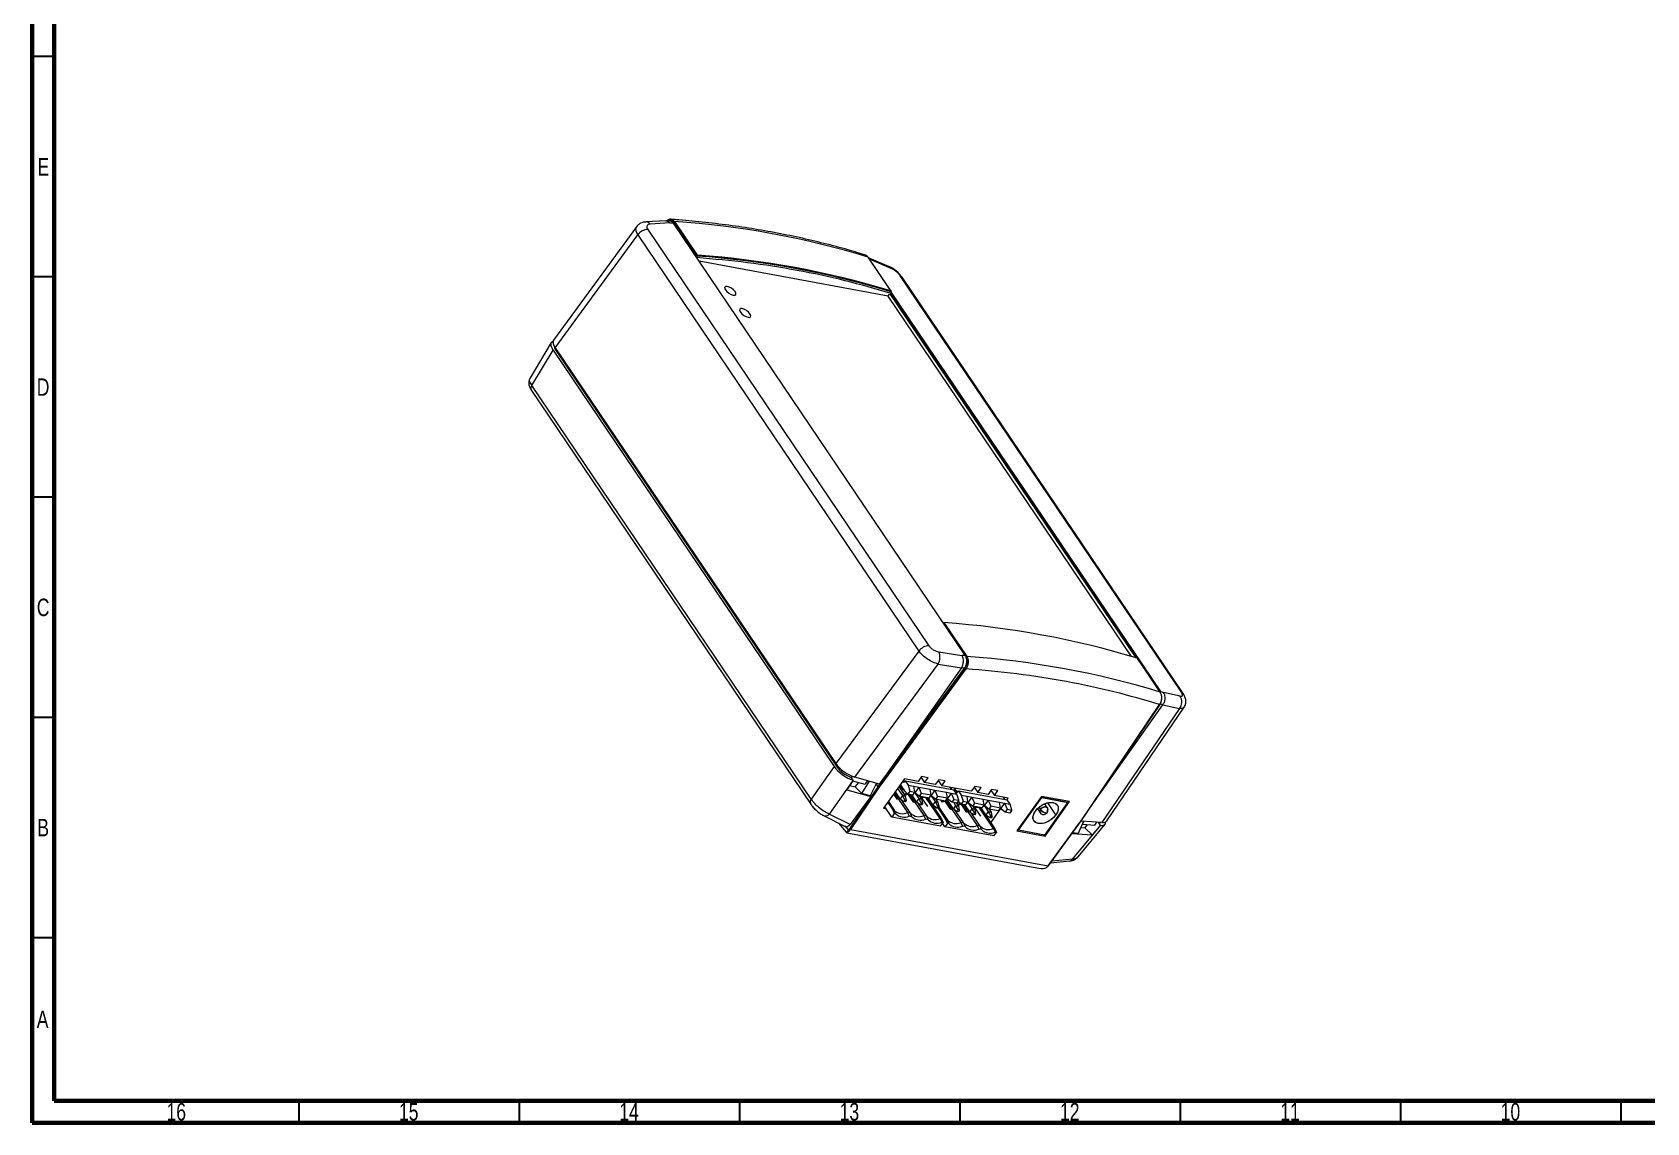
# Model space of a CAD drawing. Header units: millimetres. Extents: x 15 to 836, y 5 to 589.
# Drawn here: x 15 to 381.3, y 5 to 252.5 of the extents above; entities that cross this region are included whole.
import ezdxf

# ---------------------------------------------------------------- set-up
doc = ezdxf.new("R2010")
doc.units = ezdxf.units.MM
doc.styles.add('SLDTEXTSTYLE0', font='TXT', dxfattribs={"width": 0.75})

msp = doc.modelspace()

# ---------------------------------------------------------------- linework, layer by layer
at = {"color": 7, "linetype": 'Continuous', "lineweight": 60}
for p, q in [((15, 5), (15, 589)), ((20, 10), (20, 584)), ((831, 10), (20, 10)), ((836, 5), (15, 5))]:
    msp.add_line(p, q, dxfattribs=at)
at = {"color": 7, "linetype": 'Continuous', "lineweight": 30}
for p, q in [((20, 247), (15, 247)), ((20, 197), (15, 197)), ((20, 147), (15, 147)), ((20, 97), (15, 97)), ((20, 47), (15, 47)), ((75.5, 10), (75.5, 5)), ((125.5, 10), (125.5, 5)), ((175.5, 10), (175.5, 5)), ((225.5, 10), (225.5, 5)), ((275.5, 10), (275.5, 5)), ((325.5, 10), (325.5, 5)), ((375.5, 10), (375.5, 5))]:
    msp.add_line(p, q, dxfattribs=at)
at = {"color": 7, "linetype": 'Continuous', "lineweight": 15}
for p, q in [((158.83, 209.73), (154.22, 209.49)), ((159.68, 209.23), (155.2, 209)), ((159.71, 209.65), (158.86, 209.71)), ((159.95, 210.08), (159.74, 210.07)), ((160.51, 209.17), (160.42, 209.29)), ((160.5, 209.47), (165.68, 201.79)), ((226.76, 111.01), (160.51, 209.17)), ((160.73, 209.59), (165.91, 201.91)), ((152.09, 208.39), (133.3, 182.65)), ((133.65, 180.87), (152.41, 206.56)), ((152.41, 206.56), (216.19, 112.06)), ((154.68, 207.76), (218.46, 113.26)), ((165.68, 201.79), (165.62, 201.71)), ((165.62, 201.71), (165.73, 201.55)), ((165.73, 201.55), (165.71, 201.48)), ((165.76, 201.73), (165.74, 201.77)), ((209.83, 193.82), (204.65, 201.5)), ((209.25, 192.64), (166.34, 200.54)), ((209.88, 193.79), (204.7, 201.47)), ((209.52, 199.31), (204.94, 201.24)), ((209.93, 198.92), (205.48, 200.8)), ((275.75, 102.71), (211.97, 197.21)), ((276.18, 102.4), (212.39, 196.9)), ((209.25, 192.64), (209.54, 193.05)), ((264.46, 110.83), (209.25, 192.64)), ((209.81, 193.62), (209.79, 193.65)), ((209.86, 193.65), (209.83, 193.6)), ((209.88, 193.28), (209.85, 193.29)), ((209.88, 193.28), (209.93, 193.35)), ((265.78, 110.45), (209.88, 193.28)), ((209.89, 193.43), (271.01, 102.86)), ((132.78, 182.1), (127.91, 173.94)), ((128.38, 172.35), (133.16, 180.37)), ((133.16, 180.37), (196.97, 85.83)), ((133.65, 180.87), (197.33, 86.52)), ((133.84, 180.22), (197.61, 85.74)), ((191.77, 78.43), (128.38, 172.35)), ((128.25, 171.24), (191.64, 77.32)), ((221.87, 118.52), (227.05, 110.83)), ((216.19, 112.06), (197.33, 86.52)), ((220.74, 111.89), (225.93, 111.07)), ((226.85, 110.88), (226.76, 111.01)), ((265.76, 110.46), (265.78, 110.45)), ((265.77, 110.43), (265.84, 110.52)), ((265.84, 110.52), (265.78, 110.45)), ((270.97, 102.75), (265.79, 110.43)), ((271.02, 102.71), (265.83, 110.39)), ((265.84, 110.52), (271.09, 102.73)), ((201.62, 83.45), (220.57, 109.12)), ((225.83, 108.26), (207.22, 81.88)), ((207.22, 81.88), (226.56, 108.21)), ((226.63, 108.19), (207.28, 81.84)), ((226.86, 108.03), (207.52, 81.68)), ((220.57, 109.12), (225.84, 108.28)), ((225.84, 108.28), (225.83, 108.26)), ((226.56, 108.21), (225.83, 108.26)), ((271.01, 102.86), (271.09, 102.73)), ((275.47, 101.81), (271.73, 102.64)), ((252.84, 73.33), (270.82, 99.93)), ((252.91, 73.35), (270.9, 99.95)), ((254.91, 76.31), (271.51, 99.85)), ((275.31, 99.04), (257.68, 73.13)), ((258.82, 73.51), (276.4, 99.34)), ((271.51, 99.85), (270.88, 100.05)), ((271.51, 99.85), (271.53, 99.87)), ((271.53, 99.87), (275.31, 99.04)), ((196.97, 85.83), (191.77, 78.43)), ((201.03, 82.44), (195.85, 75.07)), ((201.03, 82.44), (199.81, 80.59)), ((206.86, 81.25), (200.43, 71.73)), ((200.45, 81.56), (201.71, 81.21)), ((207.1, 81.09), (200.66, 71.57)), ((200.96, 83.73), (200.82, 83.39)), ((201.25, 82.77), (200.82, 83.39)), ((201.06, 83.64), (200.87, 83.32)), ((201.15, 82.62), (203.93, 81.87)), ((207.22, 81.88), (201.62, 83.45)), ((201.71, 81.21), (202.58, 82.23)), ((201.71, 81.21), (203.26, 79.71)), ((203.26, 79.71), (204.97, 82.51)), ((204.55, 82.63), (203.93, 81.87)), ((206.57, 82.06), (205.16, 79.18)), ((206.46, 81.84), (206.86, 81.25)), ((207.28, 81.84), (206.86, 81.25)), ((207.52, 81.68), (207.1, 81.09)), ((207.28, 81.84), (207.24, 81.9)), ((212.89, 83.03), (208.19, 76.37)), ((211.37, 80.87), (212.46, 79.25)), ((213.18, 79.12), (211.69, 81.33)), ((211.8, 81.49), (212.25, 81.41)), ((212.36, 81.27), (211.93, 80.97)), ((213.13, 80.1), (212, 81.77)), ((212.41, 80.85), (212.01, 81.45)), ((213.04, 79.37), (212.14, 80.7)), ((212.41, 80.85), (212.21, 80.56)), ((212.57, 82.57), (212.8, 82.23)), ((212.8, 82.23), (213.06, 82.61)), ((216.02, 82.46), (212.89, 83.03)), ((213.06, 82.61), (213.74, 81.61)), ((213.06, 82.61), (224.15, 80.57)), ((213.74, 81.61), (214.15, 80.23)), ((213.74, 81.61), (215.03, 81.37)), ((215.26, 80.03), (215.03, 81.37)), ((215.03, 81.37), (216.14, 81.17)), ((216.14, 81.17), (215.31, 79.99)), ((216.8, 83.57), (216.02, 82.46)), ((216.14, 81.17), (218.73, 80.69)), ((216.14, 81.17), (216.74, 79.76)), ((216.67, 83.38), (217.47, 82.19)), ((218.26, 83.3), (216.8, 83.57)), ((217.47, 82.19), (218.26, 83.3)), ((219.91, 81.74), (217.47, 82.19)), ((218.73, 80.69), (219.84, 80.49)), ((218.95, 79.35), (218.73, 80.69)), ((220.7, 82.86), (219.91, 81.74)), ((220.56, 82.67), (221.37, 81.47)), ((222.15, 82.59), (220.7, 82.86)), ((221.37, 81.47), (222.15, 82.59)), ((228.08, 80.24), (221.37, 81.47)), ((223.26, 81.13), (223.56, 80.68)), ((224.22, 80.95), (224.87, 79.98)), ((228.87, 81.35), (228.08, 80.24)), ((228.73, 81.16), (229.54, 79.97)), ((230.32, 81.08), (228.87, 81.35)), ((229.54, 79.97), (230.32, 81.08)), ((232.68, 80.65), (231.89, 79.54)), ((234.13, 80.38), (232.68, 80.65)), ((199.81, 80.59), (205.29, 79.05)), ((205.29, 79.05), (200.61, 72.7)), ((205.16, 79.18), (203.26, 79.71)), ((205.16, 79.18), (205.29, 79.05)), ((209.12, 77.69), (210.25, 76.02)), ((209.28, 77.91), (210.59, 75.96)), ((210.44, 79.56), (211.25, 78.35)), ((210.63, 79.82), (213.61, 75.4)), ((211.94, 78.51), (210.85, 80.13)), ((211.38, 78.92), (211.25, 78.35)), ((212.46, 79.25), (211.94, 78.51)), ((211.94, 78.51), (212.87, 77.88)), ((214.29, 75.27), (212.24, 78.31)), ((212.46, 79.25), (213.18, 79.12)), ((213.07, 78.17), (212.46, 79.25)), ((212.87, 77.88), (213.07, 78.17)), ((213.15, 77.82), (212.87, 77.88)), ((213.04, 79.37), (213.39, 79.86)), ((213.07, 78.17), (213.36, 78.11)), ((213.69, 79.58), (213.13, 80.1)), ((213.15, 77.82), (213.36, 78.11)), ((213.36, 78.11), (213.18, 79.12)), ((213.61, 79.66), (214.95, 77.67)), ((214.15, 80.23), (213.69, 79.58)), ((214.8, 79.38), (213.69, 79.58)), ((214.07, 79.51), (217.31, 74.72)), ((214.15, 80.23), (215.26, 80.03)), ((215.64, 77.83), (214.57, 79.42)), ((214.8, 79.38), (215.26, 80.03)), ((215.08, 78.24), (214.95, 77.67)), ((215.21, 79.97), (216.16, 78.57)), ((215.24, 80), (215.31, 79.99)), ((215.6, 79.65), (215.31, 79.99)), ((216.28, 79.11), (215.6, 79.65)), ((216.16, 78.57), (215.64, 77.83)), ((215.64, 77.83), (216.57, 77.19)), ((217.99, 74.59), (215.94, 77.62)), ((216.16, 78.57), (216.88, 78.44)), ((216.77, 77.48), (216.16, 78.57)), ((216.74, 79.76), (216.28, 79.11)), ((218.49, 78.7), (216.28, 79.11)), ((216.88, 78.44), (216.45, 79.08)), ((216.74, 78.69), (216.48, 79.07)), ((216.57, 77.19), (216.77, 77.48)), ((216.85, 77.14), (216.57, 77.19)), ((218.95, 79.35), (216.74, 79.76)), ((216.74, 78.69), (216.95, 78.98)), ((216.77, 77.48), (217.06, 77.43)), ((216.79, 78.76), (218.12, 76.78)), ((216.85, 77.14), (217.06, 77.43)), ((217.06, 77.43), (216.88, 78.44)), ((221.01, 74.04), (217.77, 78.83)), ((218.11, 78.77), (221.34, 73.98)), ((219.33, 77.15), (218.26, 78.74)), ((218.49, 78.7), (218.95, 79.35)), ((218.91, 79.29), (219.85, 77.89)), ((218.94, 79.32), (219.01, 79.31)), ((219.84, 80.49), (219.01, 79.31)), ((219.29, 78.96), (219.01, 79.31)), ((219.97, 78.43), (219.29, 78.96)), ((219.85, 77.89), (219.33, 77.15)), ((219.33, 77.15), (220.26, 76.51)), ((219.84, 80.49), (222.43, 80.01)), ((219.84, 80.49), (220.43, 79.08)), ((219.85, 77.89), (220.47, 76.8)), ((219.85, 77.89), (220.57, 77.75)), ((220.43, 79.08), (219.97, 78.43)), ((222.19, 78.02), (219.97, 78.43)), ((220.57, 77.75), (220.14, 78.39)), ((220.17, 78.39), (220.16, 78.37)), ((222.65, 78.67), (220.43, 79.08)), ((220.75, 76.75), (220.57, 77.75)), ((221.42, 77.8), (221.14, 78.21)), ((221.65, 78.12), (221.42, 77.8)), ((222.01, 78.05), (223.33, 76.1)), ((222.19, 78.02), (222.65, 78.67)), ((222.3, 78.17), (225.69, 73.15)), ((222.43, 80.01), (223.54, 79.81)), ((222.65, 78.67), (222.43, 80.01)), ((224.02, 76.26), (222.52, 78.48)), ((222.63, 78.64), (222.7, 78.63)), ((223.54, 79.81), (222.7, 78.63)), ((222.99, 78.28), (222.7, 78.63)), ((223.67, 77.74), (222.99, 78.28)), ((223.54, 79.81), (224.83, 79.57)), ((223.54, 79.81), (224.13, 78.4)), ((224.13, 78.4), (223.67, 77.74)), ((224.78, 77.54), (223.67, 77.74)), ((224.53, 77), (224.02, 76.26)), ((224.08, 77.67), (224.53, 77)), ((224.13, 78.4), (225.24, 78.19)), ((224.83, 79.57), (224.15, 80.57)), ((224.53, 77), (225.26, 76.86)), ((225.15, 75.91), (224.53, 77)), ((225.24, 78.19), (224.78, 77.54)), ((225.26, 76.86), (224.79, 77.55)), ((225.12, 77.12), (224.81, 77.58)), ((225.24, 78.19), (224.83, 79.57)), ((224.87, 79.98), (225.14, 80.36)), ((225.21, 77.85), (225.1, 78)), ((225.12, 77.12), (225.46, 77.61)), ((225.14, 80.36), (225.81, 79.36)), ((225.14, 80.36), (236.23, 78.32)), ((225.76, 77.33), (225.21, 77.85)), ((225.68, 77.4), (227.02, 75.42)), ((226.22, 77.98), (225.76, 77.33)), ((226.87, 77.13), (225.76, 77.33)), ((225.81, 79.36), (226.22, 77.98)), ((225.81, 79.36), (227.11, 79.12)), ((226.15, 77.26), (229.38, 72.47)), ((226.22, 77.98), (227.33, 77.78)), ((227.71, 75.58), (226.64, 77.17)), ((226.87, 77.13), (227.33, 77.78)), ((227.33, 77.78), (227.11, 79.12)), ((227.11, 79.12), (228.22, 78.92)), ((227.29, 77.71), (228.23, 76.31)), ((227.31, 77.75), (227.38, 77.74)), ((228.22, 78.92), (227.38, 77.74)), ((227.67, 77.39), (227.38, 77.74)), ((228.35, 76.85), (227.67, 77.39)), ((228.22, 78.92), (230.8, 78.44)), ((228.22, 78.92), (228.81, 77.5)), ((228.81, 77.5), (228.35, 76.85)), ((231.03, 77.1), (228.81, 77.5)), ((231.89, 79.54), (229.54, 79.97)), ((230.57, 76.45), (231.03, 77.1)), ((230.8, 78.44), (231.91, 78.23)), ((231.03, 77.1), (230.8, 78.44)), ((230.98, 77.03), (231.93, 75.63)), ((231.01, 77.07), (231.08, 77.06)), ((231.91, 78.23), (231.08, 77.06)), ((231.37, 76.71), (231.08, 77.06)), ((231.91, 78.23), (234.5, 77.76)), ((231.91, 78.23), (232.51, 76.82)), ((232.54, 80.46), (233.35, 79.27)), ((233.35, 79.27), (234.13, 80.38)), ((236.47, 78.69), (233.35, 79.27)), ((234.5, 77.76), (235.61, 77.55)), ((234.73, 76.41), (234.5, 77.76)), ((235.61, 77.55), (234.78, 76.38)), ((235.31, 78.91), (235.63, 78.43)), ((235.61, 77.55), (236.9, 77.32)), ((235.61, 77.55), (236.2, 76.14)), ((236.21, 78.32), (236.47, 78.69)), ((236.9, 77.32), (236.23, 78.32)), ((237.31, 75.94), (236.9, 77.32)), ((243.99, 79.08), (238.44, 71.22)), ((238.82, 71.4), (244.05, 78.82)), ((250.39, 77.9), (243.99, 79.08)), ((244.05, 78.82), (250.02, 77.72)), ((250.02, 77.72), (244.05, 78.82)), ((245.33, 76.52), (244.74, 77.39)), ((250.02, 77.72), (244.78, 70.3)), ((244.78, 70.3), (250.02, 77.72)), ((244.85, 70.04), (250.39, 77.9)), ((244.93, 70.33), (250.17, 77.76)), ((247.27, 74.88), (245.42, 77.62)), ((194.51, 74.71), (199.46, 72.25)), ((200.61, 72.7), (195.85, 75.07)), ((208.19, 76.37), (208.76, 76.26)), ((210.03, 74.39), (208.45, 76.73)), ((210.6, 75.2), (210.03, 74.39)), ((221.12, 72.35), (210.03, 74.39)), ((210.25, 76.02), (210.6, 75.2)), ((210.59, 75.96), (210.25, 76.02)), ((210.9, 75.14), (210.6, 75.94)), ((210.9, 75.14), (210.6, 75.2)), ((214.29, 75.27), (213.61, 75.4)), ((213.61, 75.39), (213.99, 74.57)), ((214.6, 74.46), (213.99, 74.57)), ((214.6, 74.46), (214.3, 75.26)), ((217.99, 74.59), (217.31, 74.72)), ((217.31, 74.71), (217.69, 73.89)), ((218.29, 73.78), (217.69, 73.89)), ((218.29, 73.78), (218, 74.58)), ((220.26, 76.51), (220.47, 76.8)), ((220.26, 76.51), (220.55, 76.46)), ((220.47, 76.8), (220.75, 76.75)), ((220.5, 76.47), (222.33, 73.76)), ((220.75, 76.75), (220.55, 76.46)), ((220.68, 76.65), (222.67, 73.7)), ((221.34, 73.98), (221.01, 74.04)), ((221.01, 74.03), (221.39, 73.21)), ((221.34, 73.98), (221.69, 73.16)), ((222.33, 73.76), (222.67, 72.95)), ((222.67, 73.7), (222.33, 73.76)), ((222.98, 72.89), (222.68, 73.69)), ((223.46, 76.66), (223.33, 76.1)), ((224.02, 76.26), (224.95, 75.62)), ((226.36, 73.02), (224.32, 76.05)), ((224.95, 75.62), (225.15, 75.91)), ((225.23, 75.57), (224.95, 75.62)), ((225.15, 75.91), (225.43, 75.86)), ((225.23, 75.57), (225.43, 75.86)), ((225.43, 75.86), (225.26, 76.86)), ((227.16, 75.98), (227.02, 75.42)), ((228.23, 76.31), (227.71, 75.58)), ((227.71, 75.58), (228.64, 74.94)), ((230.06, 72.34), (228.02, 75.37)), ((228.23, 76.31), (228.95, 76.18)), ((228.85, 75.23), (228.23, 76.31)), ((230.57, 76.45), (228.35, 76.85)), ((228.95, 76.18), (228.52, 76.82)), ((228.82, 76.44), (228.56, 76.82)), ((228.64, 74.94), (228.85, 75.23)), ((228.93, 74.89), (228.64, 74.94)), ((228.82, 76.44), (229.02, 76.73)), ((228.85, 75.23), (229.13, 75.18)), ((228.86, 76.51), (230.18, 74.56)), ((228.93, 74.89), (229.13, 75.18)), ((229.13, 75.18), (228.95, 76.18)), ((233.08, 71.78), (229.85, 76.58)), ((230.18, 76.52), (233.42, 71.72)), ((231.41, 74.9), (230.34, 76.49)), ((232.05, 76.17), (231.37, 76.71)), ((231.4, 74.71), (231.49, 74.84)), ((231.93, 75.63), (231.41, 74.9)), ((231.41, 74.9), (232.34, 74.26)), ((231.93, 75.63), (232.54, 74.55)), ((231.93, 75.63), (232.65, 75.5)), ((232.51, 76.82), (232.05, 76.17)), ((234.27, 75.76), (232.05, 76.17)), ((232.65, 75.5), (232.22, 76.14)), ((232.31, 76), (232.39, 76.11)), ((232.34, 74.26), (232.54, 74.55)), ((232.34, 74.26), (232.62, 74.21)), ((234.73, 76.41), (232.51, 76.82)), ((232.51, 73.07), (234.81, 76.34)), ((232.54, 74.55), (232.83, 74.5)), ((232.83, 74.5), (232.62, 74.21)), ((232.83, 74.5), (232.65, 75.5)), ((234.27, 75.76), (234.73, 76.41)), ((234.71, 76.39), (234.78, 76.38)), ((235.07, 76.03), (234.78, 76.38)), ((235.75, 75.49), (235.07, 76.03)), ((236.2, 76.14), (235.75, 75.49)), ((236.85, 75.29), (235.75, 75.49)), ((236.2, 76.14), (237.31, 75.94)), ((237.31, 75.94), (236.85, 75.29)), ((243.09, 76.26), (243.67, 75.4)), ((243.43, 76.6), (243.77, 76.1)), ((253.57, 73.42), (252.34, 70.67)), ((252.42, 72.74), (252.84, 73.33)), ((252.49, 72.76), (252.91, 73.35)), ((257.68, 73.13), (252.99, 73.46)), ((253.63, 73.42), (253.42, 73.08)), ((197.91, 73.02), (199.71, 70.92)), ((199.85, 70.84), (243.81, 62.74)), ((200.43, 71.73), (200.23, 71.49)), ((200.66, 71.57), (200.45, 71.31)), ((200.66, 71.57), (245.5, 63.32)), ((221.12, 72.35), (221.69, 73.16)), ((221.69, 73.16), (221.39, 73.21)), ((222.1, 72.14), (221.55, 72.96)), ((222.67, 72.95), (222.1, 72.14)), ((233.19, 70.09), (222.1, 72.14)), ((222.98, 72.89), (222.67, 72.95)), ((226.36, 73.02), (225.69, 73.15)), ((225.69, 73.13), (226.07, 72.32)), ((226.67, 72.21), (226.07, 72.32)), ((226.67, 72.21), (226.37, 73.01)), ((230.06, 72.34), (229.38, 72.47)), ((229.39, 72.45), (229.76, 71.64)), ((230.37, 71.53), (229.76, 71.64)), ((230.37, 71.53), (230.07, 72.33)), ((233.42, 71.72), (233.08, 71.78)), ((233.08, 71.77), (233.46, 70.96)), ((233.19, 70.09), (233.76, 70.9)), ((233.42, 71.72), (233.76, 70.9)), ((233.76, 70.9), (233.46, 70.96)), ((238.44, 71.22), (244.85, 70.04)), ((244.78, 70.3), (238.82, 71.4)), ((244.72, 70.23), (244.85, 70.04)), ((245.5, 63.32), (252.42, 72.74)), ((245.57, 63.33), (252.49, 72.76)), ((250.95, 70.65), (255.53, 70.32)), ((252.34, 70.67), (251.03, 70.77)), ((251.11, 64.9), (257.08, 72.12)), ((252.33, 65.36), (258.43, 72.76)), ((252.94, 72.01), (253.85, 71.95)), ((253.29, 72.78), (256.08, 72.56)), ((253.85, 71.95), (254.46, 72.69)), ((255.53, 70.32), (253.85, 71.95)), ((255.53, 70.32), (257.08, 72.12)), ((256.08, 72.56), (256.59, 73.21)), ((256.92, 73.06), (256.99, 73.18)), ((256.92, 73.06), (257.35, 72.44)), ((245.27, 63.05), (245.5, 63.32)), ((245.34, 63.07), (245.57, 63.33)), ((246.04, 63.97), (250.45, 64.41))]:
    msp.add_line(p, q, dxfattribs=at)
at = {"color": 8, "linetype": 'Continuous', "lineweight": 15}
for p, q in [((209.63, 193.16), (265.38, 110.55)), ((265.76, 110.46), (209.87, 193.27)), ((133.84, 180.22), (133.98, 180.38)), ((197.61, 85.74), (197.78, 85.93)), ((201.21, 82.61), (200.48, 81.56)), ((200.23, 71.49), (199.61, 72.22)), ((254.4, 72.7), (253.81, 71.95)), ((246.37, 64.42), (251.11, 64.9))]:
    msp.add_line(p, q, dxfattribs=at)
at = {"color": 7, "linetype": 'Continuous', "lineweight": 15, "flags": 128}
for points in [[(154, 209.45), (154.2, 209.49), (154.23, 209.49)], [(174.03, 192.86), (174.4, 192.86), (174.61, 193.01), (174.63, 193.29), (174.46, 193.65), (174.12, 194.04), (173.67, 194.4), (173.17, 194.68), (172.7, 194.83), (172.33, 194.83), (172.12, 194.69), (172.1, 194.41), (172.27, 194.05), (172.61, 193.66), (173.06, 193.29), (173.56, 193.02), (174.03, 192.86)], [(209.83, 193.82), (209.86, 193.81), (209.87, 193.8), (209.89, 193.78), (209.89, 193.76), (209.89, 193.73), (209.89, 193.71), (209.88, 193.68), (209.86, 193.65)], [(177.44, 187.82), (177.8, 187.81), (178.01, 187.96), (178.04, 188.24), (177.86, 188.6), (177.53, 188.99), (177.07, 189.35), (176.58, 189.63), (176.11, 189.79), (175.74, 189.79), (175.53, 189.64), (175.51, 189.36), (175.68, 189), (176.02, 188.61), (176.47, 188.25), (176.97, 187.97), (177.44, 187.82)], [(270.88, 100.04), (270.9, 100.02), (270.91, 99.99), (270.91, 99.97), (270.9, 99.96), (270.89, 99.94), (270.87, 99.94), (270.85, 99.93), (270.82, 99.93)], [(213.97, 79.53), (213.86, 79.5), (213.04, 79.37)], [(217.66, 78.85), (217.55, 78.82), (216.74, 78.69)], [(222.77, 78.1), (222.23, 77.93), (221.42, 77.8)], [(226.04, 77.28), (225.93, 77.25), (225.12, 77.12)], [(242.61, 75.73), (243.12, 76.33), (243.76, 76.86), (244.48, 77.29), (245.23, 77.58), (245.96, 77.71), (246.62, 77.68), (247.16, 77.49), (247.56, 77.15), (247.77, 76.68), (247.79, 76.12), (247.62, 75.51), (247.27, 74.88)], [(250.18, 77.77), (250.17, 77.76), (250.15, 77.74), (250.12, 77.72), (250.07, 77.72), (250.02, 77.72)], [(250.02, 77.72), (250.07, 77.72), (250.12, 77.72), (250.15, 77.74), (250.17, 77.76), (250.18, 77.77)], [(194.51, 74.71), (194.51, 74.72), (194.43, 74.77)], [(229.74, 76.6), (229.63, 76.57), (228.82, 76.44)], [(247.27, 74.88), (246.76, 74.28), (246.12, 73.75), (245.4, 73.32), (244.65, 73.03), (243.93, 72.9), (243.27, 72.93), (242.72, 73.12), (242.33, 73.46), (242.11, 73.93), (242.09, 74.49), (242.26, 75.1), (242.61, 75.73)], [(243.97, 75.22), (243.74, 75.33), (243.61, 75.53), (243.62, 75.8), (243.77, 76.1)], [(243.77, 76.1), (244.03, 76.37), (244.35, 76.58), (244.7, 76.7), (245.02, 76.7), (245.26, 76.6), (245.38, 76.39), (245.37, 76.12), (245.22, 75.83)], [(243.77, 76.1), (243.99, 75.83), (244.3, 75.59), (244.63, 75.41), (244.94, 75.31), (245.19, 75.3), (245.33, 75.4), (245.33, 75.41)], [(245.22, 75.83), (245.34, 75.59), (245.33, 75.4), (245.19, 75.3), (244.94, 75.31), (244.63, 75.41), (244.3, 75.59), (243.99, 75.83), (243.77, 76.1)], [(256.92, 73.06), (257.24, 73.08), (257.44, 73.14)]]:
    msp.add_lwpolyline(points, dxfattribs=at)
at = {"color": 8, "linetype": 'Continuous', "lineweight": 15}
for centre, radius, start, end in [((154.23, 208.29), 1.2, 36.2111, 90.2653), ((154.35, 38.81), 169.87, 72.4817, 72.6293), ((129.17, 171.7), 1.02, 140.3328, 206.6425), ((227.04, 110.62), 0.21, 86.8484, 105.4317), ((275.49, 101.92), 0.835, 36.3022, 72.1634), ((192.56, 77.78), 1.02, 140.2617, 207.3498), ((194.93, 75.82), 1.19, 249.3151, 320.7099), ((245.52, 63.38), 0.0689, 247.7541, 312.4665), ((250.3, 65.31), 0.916, 279.5353, 333.0294)]:
    msp.add_arc(centre, radius, start, end, dxfattribs=at)
at = {"color": 7, "linetype": 'Continuous', "lineweight": 15}
for centre, radius, start, end in [((143.12, -23.38), 233.2, 85.7229, 85.9279), ((160.73, 209.3), 0.288, 90.3234, 144.2085), ((146.84, 10.86), 199.22, 73.1303, 86.0013), ((154.76, 204.85), 2.91, 91.5905, 144.0419), ((165.74, 201.62), 0.144, 90.3391, 144.2063), ((165.91, 201.62), 0.288, 90.3234, 144.2085), ((151.94, 3.16), 199.09, 73.106, 86.0255), ((151.96, 3.12), 199.09, 73.106, 86.0255), ((152.02, 3.17), 199.22, 73.1303, 86.0013), ((204.63, 201.42), 0.0847, 34.9898, 74.6568), ((209.14, 198.5), 0.894, 28.0839, 64.3252), ((211.71, 196.42), 0.831, 34.7597, 72.2098), ((135.28, 181.35), 1.83, 185.3258, 218.2384), ((221.86, 118.26), 0.256, 88.7221, 121.8807), ((207.97, -80.22), 199.22, 73.1303, 86.0013), ((218.55, 110.35), 2.91, 91.5905, 144.0419), ((217.75, 110.68), 3.23, 331.0424, 22.0482), ((209.37, -121.54), 233.2, 85.7229, 85.9279), ((213.16, -87.9), 199.22, 73.1303, 86.0013), ((265.76, 110.35), 0.0847, 34.9898, 74.6568), ((226.98, 108.44), 0.426, 215.6405, 254.3682), ((270.95, 102.66), 0.0847, 34.9898, 74.6568), ((220.54, -59.54), 170.06, 72.4817, 72.7347), ((273.54, 100.53), 2.31, 319.9508, 33.7695), ((202.9, 89.62), 6.56, 216.2197, 251.506), ((213.11, 81.16), 0.763, 171.7516, 204.0847), ((213.05, 81.17), 0.711, 206.9407, 256.0642), ((244.18, 79.46), 0.647, 239.7695, 257.9986), ((243.59, 79.14), 0.554, 325.7407, 351.7809), ((249.56, 78.04), 0.554, 325.7407, 351.7808), ((212.51, 77.87), 2.72, 225.2428, 293.8887), ((212.88, 77.2), 2.85, 226.0845, 293.0471), ((216.21, 77.19), 2.72, 225.2428, 293.8887), ((216.57, 76.52), 2.85, 226.0845, 293.0471), ((219.91, 76.51), 2.72, 225.2428, 293.8887), ((220.27, 75.83), 2.85, 226.0845, 293.0471), ((224.59, 75.62), 2.72, 225.2428, 293.8887), ((244.21, 75.68), 0.61, 136.6523, 206.7056), ((244.93, 75.31), 1.4, 86.0877, 145.7629), ((244.97, 76.28), 0.43, 25.7796, 83.3142), ((200.52, 71.62), 0.318, 203.7215, 256.1295), ((200.75, 71.96), 0.395, 215.9549, 257.9099), ((224.95, 74.94), 2.85, 226.0845, 293.0471), ((228.29, 74.94), 2.72, 225.2428, 293.8887), ((228.65, 74.26), 2.85, 226.0845, 293.0471), ((231.98, 74.26), 2.72, 225.2428, 293.8887), ((232.35, 73.58), 2.85, 226.0845, 293.0471), ((238.58, 71.54), 0.276, 274.1461, 329.1434), ((238.58, 71.54), 0.27, 273.4556, 329.8339), ((238.95, 72.03), 0.647, 239.7696, 257.9986), ((244.55, 70.44), 0.276, 274.1461, 329.1434), ((244.55, 70.44), 0.27, 273.4556, 329.8339), ((244.83, 70.44), 0.144, 249.9904, 314.2364), ((244.83, 70.44), 0.144, 250.0062, 314.1397), ((245.29, 63.13), 0.076, 251.8254, 309.6086)]:
    msp.add_arc(centre, radius, start, end, dxfattribs=at)
for centre, major_axis, ratio, start_param, end_param in [((136.08, 179.83), (3.28, -2.31), 0.417468, 2.866347, 3.973891), ((136.56, 180.33), (3.27, -2.3), 0.418506, 3.13466, 3.975294), ((265.64, 110.32), (0.175, 0.097), 0.570788, 0.606448, 1.028911), ((199.89, 85.3), (3.27, -2.31), 0.419469, 3.976624, 5.410175), ((200.24, 85.99), (3.27, -2.31), 0.418431, 3.975191, 5.415133), ((191.99, 74.06), (54.8, 82.66), 0.029563, 4.833481, 4.837424), ((207.01, 81.22), (0.165, -0.114), 0.427226, 3.971305, 5.542102), ((207.43, 81.81), (0.162, -0.117), 0.409618, 3.979414, 5.55021), ((206.19, 89.74), (-7.13, 16.34), 0.140512, 2.511235, 2.512782), ((206.19, 89.74), (-7.13, 16.34), 0.140512, 3.581407, 3.582955), ((209.89, 89.06), (-7.13, 16.34), 0.140512, 2.511234, 2.512782), ((209.89, 89.06), (-7.13, 16.34), 0.140512, 3.581407, 3.582955), ((213.58, 88.38), (-7.13, 16.34), 0.140512, 2.511234, 2.512782), ((213.58, 88.38), (-7.13, 16.34), 0.140512, 3.581407, 3.582955), ((218.26, 87.49), (-7.13, 16.34), 0.140512, 2.511235, 2.512782), ((252.75, 73.47), (0.165, -0.114), 0.427226, 5.542102, 6.287361), ((255.19, 75.11), (3.28, -2.31), 0.417468, 5.681932, 6.576056), ((255.55, 75.8), (3.27, -2.3), 0.418506, 5.676944, 6.290118), ((218.26, 87.49), (-7.13, 16.34), 0.140512, 3.581407, 3.582955), ((221.96, 86.81), (-7.13, 16.34), 0.140512, 2.511234, 2.512782), ((221.96, 86.81), (-7.13, 16.34), 0.140512, 3.581407, 3.582955), ((225.66, 86.13), (-7.13, 16.34), 0.140512, 2.511234, 2.512782), ((225.66, 86.13), (-7.13, 16.34), 0.140512, 3.581407, 3.582955), ((252.33, 72.88), (0.162, -0.117), 0.409618, 5.55021, 6.287118), ((246.1, 64.1), (69.35, 79.98), 0.028937, 4.837908, 4.841851)]:
    msp.add_ellipse(centre, major_axis=major_axis, ratio=ratio, start_param=start_param, end_param=end_param, dxfattribs=at)
for points, knots in [([(154.22, 209.49), (154, 209.46), (153.57, 209.41), (152.98, 209.17), (152.46, 208.83), (152.22, 208.54), (152.09, 208.39)], [0, 0, 0, 0, 0.244544, 0.49463, 0.747893, 1, 1, 1, 1]), ([(155.2, 209), (155.04, 208.97), (154.71, 208.92), (154.46, 208.63), (154.42, 208.24), (154.6, 207.92), (154.68, 207.76)], [0, 0, 0, 0, 0.250046, 0.500001, 0.749875, 1, 1, 1, 1]), ([(158.77, 209.72), (158.9, 209.71), (159.13, 209.7), (159.44, 209.51), (159.6, 209.33), (159.68, 209.23)], [0, 0, 0, 0, 0.395633, 0.676996, 1, 1, 1, 1]), ([(159.74, 210.07), (159.7, 210.07), (159.54, 210.06), (159.28, 209.93), (159.06, 209.81), (158.97, 209.7), (158.96, 209.7)], [0, 0, 0, 0, 0.163282, 0.579095, 0.991886, 1, 1, 1, 1]), ([(160.42, 209.29), (160.3, 209.41), (160.09, 209.61), (159.83, 209.63), (159.71, 209.64)], [0, 0, 0, 0, 0.576759, 1, 1, 1, 1]), ([(159.76, 210.07), (159.77, 210.08), (159.87, 210.12), (160.06, 210.07), (160.4, 209.97), (160.6, 209.74), (160.73, 209.59)], [0, 0, 0, 0, 0.026746, 0.280643, 0.527787, 1, 1, 1, 1]), ([(204.06, 201.94), (203.42, 202.14), (201.02, 202.91), (196.72, 204.08), (191.18, 205.46), (185.51, 206.67), (179.72, 207.73), (173.83, 208.64), (167.81, 209.37), (163.18, 209.85), (160.52, 210.03), (159.93, 210.07)], [0, 0, 0, 0, 0.047274, 0.177559, 0.308034, 0.438683, 0.569493, 0.700453, 0.831552, 0.962782, 1, 1, 1, 1]), ([(165.73, 201.55), (165.73, 201.57), (165.73, 201.6), (165.75, 201.67), (165.75, 201.71), (165.76, 201.73)], [0, 0, 0, 0, 0.225545, 0.501279, 1, 1, 1, 1]), ([(204.65, 201.5), (204.52, 201.66), (204.35, 201.86), (204.13, 201.93), (204.06, 201.95)], [0, 0, 0, 0, 0.728876, 1, 1, 1, 1]), ([(205.48, 200.8), (205.41, 200.89), (205.27, 201.06), (205.07, 201.21), (204.95, 201.22), (204.92, 201.23)], [0, 0, 0, 0, 0.462443, 0.865281, 1, 1, 1, 1]), ([(212.38, 196.91), (212.21, 197.15), (211.86, 197.61), (211.11, 198.31), (210.29, 198.92), (209.78, 199.18), (209.52, 199.31)], [0, 0, 0, 0, 0.249823, 0.499214, 0.749083, 1, 1, 1, 1]), ([(211.97, 197.21), (211.84, 197.38), (211.59, 197.71), (211.05, 198.21), (210.47, 198.65), (210.11, 198.83), (209.93, 198.92)], [0, 0, 0, 0, 0.250125, 0.499999, 0.749954, 1, 1, 1, 1]), ([(209.91, 193.41), (209.91, 193.43), (209.91, 193.47), (209.88, 193.54), (209.84, 193.59), (209.81, 193.62)], [0, 0, 0, 0, 0.225562, 0.501279, 1, 1, 1, 1]), ([(209.87, 193.27), (209.88, 193.29), (209.9, 193.33), (209.91, 193.38), (209.91, 193.41)], [0, 0, 0, 0, 0.401529, 1, 1, 1, 1]), ([(127.91, 173.94), (127.82, 173.74), (127.63, 173.33), (127.64, 172.63), (127.83, 171.92), (128.12, 171.46), (128.26, 171.23)], [0, 0, 0, 0, 0.231663, 0.481386, 0.739946, 1, 1, 1, 1]), ([(220.57, 109.12), (220.17, 109.24), (219.36, 109.48), (218.08, 110.21), (216.93, 111.11), (216.43, 111.75), (216.19, 112.06)], [0, 0, 0, 0, 0.24999, 0.499918, 0.756792, 1, 1, 1, 1]), ([(218.46, 113.26), (218.59, 113.1), (218.85, 112.78), (219.44, 112.36), (220.11, 112.03), (220.53, 111.94), (220.74, 111.89)], [0, 0, 0, 0, 0.250125, 0.499999, 0.749954, 1, 1, 1, 1]), ([(225.93, 111.07), (225.99, 110.96), (226.1, 110.75), (226.21, 110.29), (226.24, 109.8), (226.2, 109.32), (226.09, 108.81), (225.94, 108.49), (225.84, 108.28)], [0, 0, 0, 0, 0.155337, 0.290654, 0.50041, 0.631155, 0.758173, 1, 1, 1, 1]), ([(226.56, 108.21), (226.67, 108.39), (226.9, 108.76), (227.07, 109.44), (227.09, 110.11), (226.99, 110.59), (226.87, 110.82), (226.85, 110.88)], [0, 0, 0, 0, 0.231052, 0.462134, 0.692323, 0.920703, 1, 1, 1, 1]), ([(226.82, 110.71), (226.91, 110.54), (227.09, 110.19), (227.12, 109.48), (226.98, 108.77), (226.75, 108.38), (226.63, 108.19)], [0, 0, 0, 0, 0.249966, 0.499727, 0.749411, 1, 1, 1, 1]), ([(227.05, 110.83), (227.15, 110.64), (227.3, 110.36), (227.37, 109.86), (227.37, 109.35), (227.25, 108.67), (226.99, 108.24), (226.86, 108.03)], [0, 0, 0, 0, 0.2427348, 0.3697804, 0.5003011, 0.7496085, 1, 1, 1, 1]), ([(270.82, 99.93), (267.4, 100.93), (260.54, 102.93), (249.71, 105.2), (238.52, 106.99), (230.75, 107.68), (226.86, 108.03)], [0, 0, 0, 0, 0.249998, 0.5, 0.749998, 1, 1, 1, 1]), ([(270.82, 99.93), (270.95, 100.15), (271.19, 100.58), (271.31, 101.26), (271.3, 101.78), (271.22, 102.27), (271.07, 102.56), (270.97, 102.75)], [0, 0, 0, 0, 0.250392, 0.499699, 0.630215, 0.757259, 1, 1, 1, 1]), ([(271.53, 99.87), (271.66, 100.07), (271.87, 100.38), (272.02, 100.88), (272.09, 101.36), (272.06, 101.84), (271.94, 102.3), (271.8, 102.52), (271.73, 102.64)], [0, 0, 0, 0, 0.241821, 0.36884, 0.49959, 0.709336, 0.844655, 1, 1, 1, 1]), ([(275.47, 101.81), (275.6, 101.8), (275.86, 101.76), (276.03, 101.94), (276.02, 102.25), (275.84, 102.56), (275.75, 102.71)], [0, 0, 0, 0, 0.2500459, 0.5000008, 0.7498754, 1, 1, 1, 1]), ([(270.88, 100.04), (270.99, 100.24), (271.19, 100.62), (271.32, 101.13), (271.3, 101.36), (271.3, 101.37)], [0, 0, 0, 0, 0.490712, 0.97965, 1, 1, 1, 1]), ([(271.11, 100.53), (271.08, 100.43), (271.02, 100.26), (270.93, 100.11), (270.88, 100.05)], [0, 0, 0, 0, 0.533218, 1, 1, 1, 1]), ([(276.4, 99.33), (276.52, 99.56), (276.77, 100.03), (276.81, 100.84), (276.62, 101.66), (276.31, 102.17), (276.16, 102.41)], [0, 0, 0, 0, 0.241274, 0.495083, 0.751068, 1, 1, 1, 1]), ([(191.65, 77.31), (191.83, 77.06), (192.19, 76.58), (192.95, 75.83), (193.76, 75.16), (194.26, 74.86), (194.51, 74.71)], [0, 0, 0, 0, 0.249723, 0.499184, 0.749066, 1, 1, 1, 1]), ([(195.85, 75.07), (195.48, 75.24), (194.75, 75.58), (193.57, 76.44), (192.5, 77.43), (192.01, 78.1), (191.77, 78.43)], [0, 0, 0, 0, 0.249999, 0.499877, 0.753653, 1, 1, 1, 1]), ([(242.61, 75.73), (242.85, 76.03), (243.23, 76.48), (243.91, 76.98), (244.47, 77.3), (245.06, 77.54), (245.81, 77.73), (246.66, 77.74), (247.3, 77.45), (247.64, 77.07), (247.79, 76.69), (247.83, 76.26), (247.73, 75.65), (247.45, 75.18), (247.27, 74.88)], [0, 0, 0, 0, 0.119721, 0.184834, 0.25, 0.315113, 0.380279, 0.5, 0.619721, 0.684834, 0.75, 0.815113, 0.880279, 1, 1, 1, 1]), ([(250.17, 77.76), (250.18, 77.77), (250.21, 77.82), (250.22, 77.88), (250.23, 77.91)], [0, 0, 0, 0, 0.329753, 1, 1, 1, 1]), ([(247.27, 74.88), (247.03, 74.58), (246.65, 74.13), (245.97, 73.63), (245.41, 73.31), (244.82, 73.07), (244.07, 72.88), (243.22, 72.87), (242.58, 73.16), (242.24, 73.54), (242.09, 73.92), (242.05, 74.35), (242.16, 74.96), (242.43, 75.43), (242.61, 75.73)], [0, 0, 0, 0, 0.119721, 0.184834, 0.25, 0.315113, 0.380279, 0.5, 0.619721, 0.684834, 0.75, 0.815113, 0.880279, 1, 1, 1, 1]), ([(243.67, 75.41), (243.69, 75.39), (243.75, 75.27), (243.95, 75.11), (244.26, 74.97), (244.63, 74.95), (244.98, 75.06), (245.2, 75.23), (245.29, 75.36), (245.31, 75.39)], [0, 0, 0, 0, 0.038083, 0.202926, 0.383847, 0.577246, 0.761764, 0.937968, 1, 1, 1, 1]), ([(245.31, 75.39), (245.33, 75.42), (245.42, 75.54), (245.46, 75.68), (245.48, 75.78)], [0, 0, 0, 0, 0.288279, 1, 1, 1, 1]), ([(245.48, 75.78), (245.49, 75.91), (245.5, 76.1), (245.43, 76.35), (245.36, 76.46), (245.32, 76.52)], [0, 0, 0, 0, 0.500154, 0.722488, 1, 1, 1, 1]), ([(200.61, 72.7), (200.5, 72.57), (200.28, 72.32), (199.89, 72.17), (199.59, 72.16), (199.46, 72.26), (199.43, 72.28)], [0, 0, 0, 0, 0.308094, 0.616398, 0.919866, 1, 1, 1, 1]), ([(199.71, 70.92), (199.73, 70.9), (199.76, 70.86), (199.82, 70.85), (199.84, 70.84)], [0, 0, 0, 0, 0.486335, 1, 1, 1, 1]), ([(244.54, 70.17), (244.58, 70.17), (244.67, 70.16), (244.8, 70.21), (244.89, 70.27), (244.92, 70.32), (244.93, 70.34)], [0, 0, 0, 0, 0.296135, 0.610905, 0.9091, 1, 1, 1, 1]), ([(243.82, 62.76), (243.89, 62.74), (244.18, 62.66), (244.61, 62.71), (245.03, 62.86), (245.19, 62.99), (245.27, 63.05)], [0, 0, 0, 0, 0.134937, 0.566329, 0.792218, 1, 1, 1, 1]), ([(250.45, 64.41), (250.64, 64.44), (251.02, 64.5), (251.53, 64.72), (251.99, 65), (252.22, 65.25), (252.33, 65.37)], [0, 0, 0, 0, 0.243924, 0.492529, 0.74581, 1, 1, 1, 1])]:
    msp.add_open_spline(points, degree=3, knots=knots, dxfattribs=at)
at = {"color": 8, "linetype": 'Continuous', "lineweight": 15}
for points, knots in [([(159.1, 209.69), (159.12, 209.71), (159.28, 209.86), (159.65, 209.94), (160.14, 209.88), (160.38, 209.61), (160.5, 209.47)], [0, 0, 0, 0, 0.035288, 0.356704, 0.67822, 1, 1, 1, 1]), ([(152.14, 208.36), (152.09, 208.31), (151.86, 208.11), (151.9, 207.47), (152.24, 206.86), (152.41, 206.56)], [0, 0, 0, 0, 0.1467816, 0.585056, 1, 1, 1, 1]), ([(209.86, 193.25), (206.41, 194.25), (199.52, 196.26), (188.62, 198.54), (177.42, 200.33), (169.64, 201.03), (165.77, 201.38)], [0, 0, 0, 0, 0.250596, 0.501196, 0.751792, 1, 1, 1, 1]), ([(128.38, 172.35), (128.2, 172.64), (127.85, 173.23), (127.75, 173.76), (127.92, 173.89), (127.95, 173.91)], [0, 0, 0, 0, 0.443471, 0.90028, 1, 1, 1, 1]), ([(276.36, 99.37), (276.28, 99.26), (276.1, 99), (275.6, 99.02), (275.31, 99.04)], [0, 0, 0, 0, 0.4180423, 1, 1, 1, 1]), ([(200.23, 71.49), (200.17, 71.42), (200.04, 71.27), (199.85, 71.05), (199.73, 70.91), (199.73, 70.93), (199.73, 70.94)], [0, 0, 0, 0, 0.191522, 0.395753, 0.789247, 1, 1, 1, 1]), ([(200.45, 71.31), (200.38, 71.24), (200.25, 71.1), (200.04, 70.92), (199.9, 70.82), (199.86, 70.85), (199.86, 70.86)], [0, 0, 0, 0, 0.20777, 0.43367, 0.865063, 1, 1, 1, 1]), ([(251.11, 64.9), (251.44, 64.93), (251.97, 64.98), (252.2, 65.29), (252.28, 65.4)], [0, 0, 0, 0, 0.624435, 1, 1, 1, 1])]:
    msp.add_open_spline(points, degree=3, knots=knots, dxfattribs=at)

# ---------------------------------------------------------------- texts
at = {"color": 7, "linetype": 'Continuous', "lineweight": 0, "attachment_point": 2, "style": 'SLDTEXTSTYLE0'}
for s, insert, char_height in [('E', (17.51, 223.97), 3.97), ('D', (17.45, 173.97), 3.97), ('C', (17.46, 123.97), 3.97), ('B', (17.47, 73.97), 3.97), ('A', (17.34, 30.47), 3.97), ('16', (47.67, 9.47), 3.969), ('15', (100.42, 9.47), 3.969), ('14', (150.42, 9.47), 3.969), ('13', (200.42, 9.47), 3.969), ('12', (250.42, 9.47), 3.969), ('11', (300.42, 9.47), 3.969), ('10', (350.42, 9.47), 3.969)]:
    msp.add_mtext(s, dxfattribs=dict(at, insert=insert, char_height=char_height))

doc.saveas('drawing.dxf')
